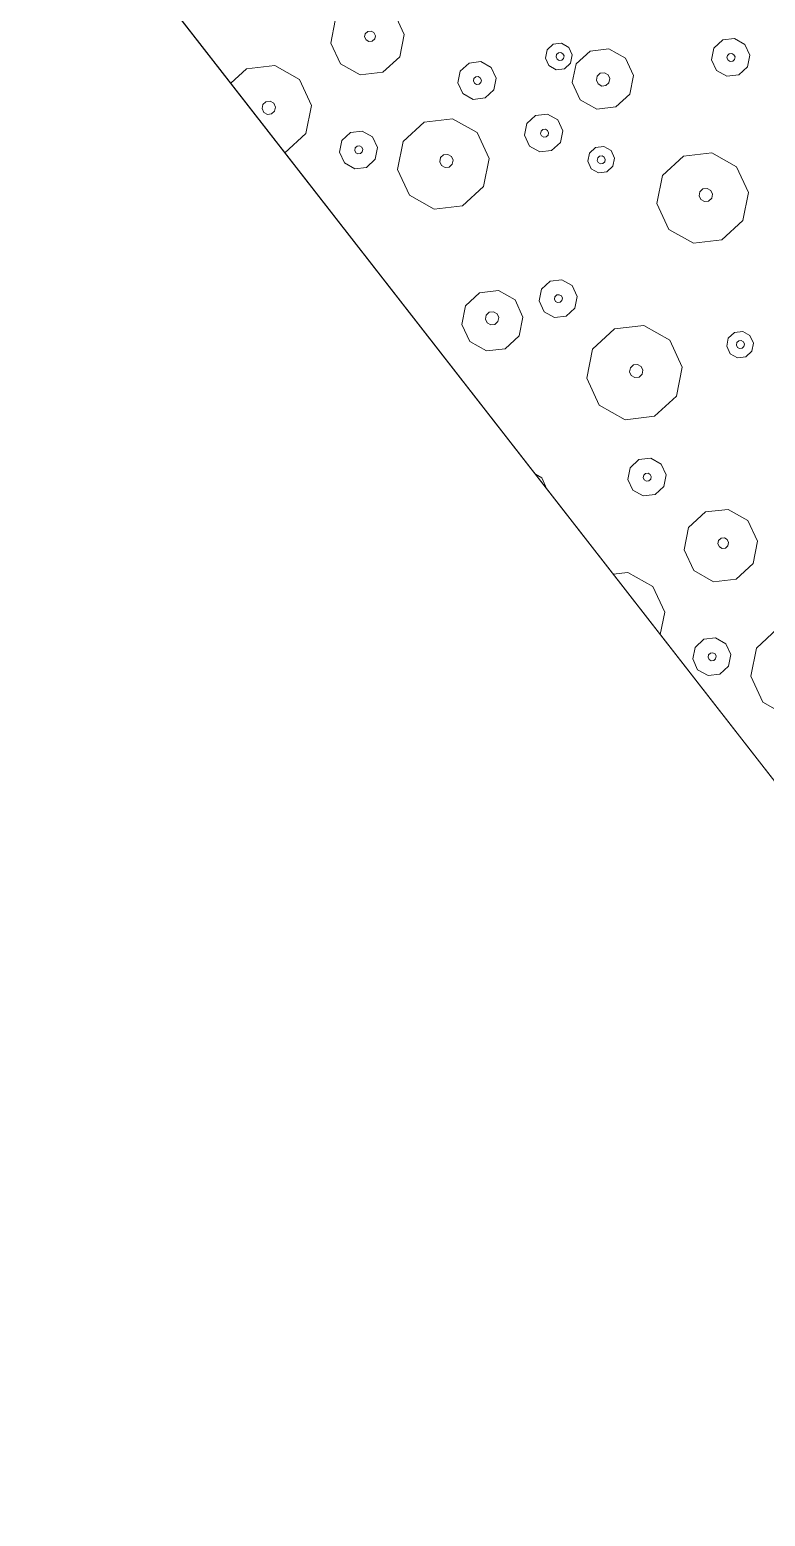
# Model space of a CAD drawing. Header units: metres. Extents: x -2858 to 512, y -1995 to 1252.
# Drawn here: x -497.2 to -494.14, y -116.63 to -110.44 of the extents above; entities that cross this region are included whole.
import ezdxf

# ---------------------------------------------------------------- set-up
doc = ezdxf.new("R2010")
doc.units = ezdxf.units.M
doc.layers.add('Calque commun', color=7, linetype='Continuous')
doc.layers.add('Calque11', color=7, linetype='Continuous')

# ---------------------------------------------------------------- blocks, each defined once
blk = doc.blocks.new('geometrebondepartleger')
at = {"layer": 'Calque11', "color": 7, "linetype": 'Continuous', "lineweight": 9}
blk.add_line((150.3457, 147.4392, 79), (130.1803, 35.9078, 79), dxfattribs=at)
blk = doc.blocks.new('pattern')
at = {"layer": 'Calque commun', "color": 54, "linetype": 'Continuous', "lineweight": 9}
for p, q in [((61.4903, 34.2854), (61.5161, 34.1695)), ((61.5161, 34.1695), (61.4689, 34.0607)), ((61.4689, 34.0607), (61.3667, 34.0003)), ((61.3667, 34.0003), (61.2486, 34.0116)), ((61.4569, 33.9388), (61.4995, 33.9639)), ((61.4995, 33.9639), (61.5487, 33.9592)), ((61.5487, 33.9592), (61.5858, 33.9265)), ((61.4372, 33.8934), (61.4569, 33.9388)), ((61.4994, 33.8883), (61.5036, 33.8978)), ((61.5036, 33.8978), (61.5125, 33.9031)), ((61.5125, 33.9031), (61.5228, 33.9021)), ((61.5228, 33.9021), (61.5306, 33.8953)), ((61.5306, 33.8953), (61.5329, 33.8851)), ((61.5858, 33.9265), (61.5965, 33.8783)), ((61.448, 33.8452), (61.4372, 33.8934)), ((61.4851, 33.8124), (61.448, 33.8452)), ((61.5017, 33.8782), (61.4994, 33.8883)), ((61.5095, 33.8713), (61.5017, 33.8782)), ((61.5198, 33.8703), (61.5095, 33.8713)), ((61.5288, 33.8756), (61.5198, 33.8703)), ((61.5329, 33.8851), (61.5288, 33.8756)), ((61.5769, 33.8329), (61.5343, 33.8078)), ((61.5965, 33.8783), (61.5769, 33.8329)), ((61.5343, 33.8078), (61.4851, 33.8124)), ((61.032, 33.7068), (61.1137, 33.7551)), ((61.1137, 33.7551), (61.2082, 33.7461)), ((61.2082, 33.7461), (61.2794, 33.6832)), ((60.9942, 33.6197), (61.032, 33.7068)), ((61.2794, 33.6832), (61.3, 33.5906)), ((61.5095, 33.6169), (61.5912, 33.6651)), ((61.0149, 33.5271), (60.9942, 33.6197)), ((61.1104, 33.6083), (61.1159, 33.621)), ((61.1134, 33.5948), (61.1104, 33.6083)), ((61.1238, 33.5857), (61.1134, 33.5948)), ((61.1159, 33.621), (61.1279, 33.6281)), ((61.1376, 33.5844), (61.1238, 33.5857)), ((61.1279, 33.6281), (61.1417, 33.6268)), ((61.1495, 33.5914), (61.1376, 33.5844)), ((61.1417, 33.6268), (61.152, 33.6176)), ((61.155, 33.6041), (61.1495, 33.5914)), ((61.152, 33.6176), (61.155, 33.6041)), ((61.3, 33.5906), (61.2623, 33.5035)), ((61.4623, 33.508), (61.5095, 33.6169)), ((61.086, 33.4642), (61.0149, 33.5271)), ((61.1805, 33.4552), (61.086, 33.4642)), ((61.2623, 33.5035), (61.1805, 33.4552)), ((61.4881, 33.3922), (61.4623, 33.508)), ((61.5344, 33.3513), (61.4881, 33.3922)), ((61.0602, 33.1941), (61.0799, 33.2395)), ((61.0799, 33.2395), (61.1224, 33.2646)), ((61.1224, 33.2646), (61.1717, 33.2599)), ((61.1717, 33.2599), (61.2087, 33.2272)), ((61.2087, 33.2272), (61.2195, 33.179)), ((60.4291, 33.1447), (60.4589, 33.1623)), ((60.4589, 33.1623), (60.4934, 33.159)), ((60.4934, 33.159), (60.5193, 33.1361)), ((61.0709, 33.1459), (61.0602, 33.1941)), ((61.1224, 33.189), (61.1265, 33.1985)), ((61.1246, 33.1789), (61.1224, 33.189)), ((61.1324, 33.172), (61.1246, 33.1789)), ((61.1265, 33.1985), (61.1355, 33.2038)), ((61.1428, 33.171), (61.1324, 33.172)), ((61.1355, 33.2038), (61.1458, 33.2028)), ((61.1517, 33.1763), (61.1428, 33.171)), ((61.1458, 33.2028), (61.1536, 33.196)), ((61.1558, 33.1858), (61.1517, 33.1763)), ((61.1536, 33.196), (61.1558, 33.1858)), ((61.2195, 33.179), (61.1998, 33.1336)), ((60.4153, 33.1129), (60.4291, 33.1447)), ((60.4229, 33.0791), (60.4153, 33.1129)), ((60.4531, 33.1101), (60.4573, 33.1196)), ((60.4554, 33.0999), (60.4531, 33.1101)), ((60.4632, 33.0931), (60.4554, 33.0999)), ((60.4573, 33.1196), (60.4662, 33.1249)), ((60.4735, 33.0921), (60.4632, 33.0931)), ((60.4662, 33.1249), (60.4765, 33.1239)), ((60.4824, 33.0973), (60.4735, 33.0921)), ((60.4765, 33.1239), (60.4843, 33.117)), ((60.4866, 33.1069), (60.4824, 33.0973)), ((60.4843, 33.117), (60.4866, 33.1069)), ((60.5268, 33.1023), (60.5131, 33.0705)), ((60.5193, 33.1361), (60.5268, 33.1023)), ((61.108, 33.1132), (61.0709, 33.1459)), ((61.1572, 33.1085), (61.108, 33.1132)), ((61.1998, 33.1336), (61.1572, 33.1085)), ((60.4488, 33.0562), (60.4229, 33.0791)), ((60.4833, 33.0529), (60.4488, 33.0562)), ((60.5131, 33.0705), (60.4833, 33.0529)), ((60.7008, 32.9903), (60.8073, 33.0532)), ((60.8073, 33.0532), (60.9303, 33.0414)), ((60.9303, 33.0414), (61.023, 32.9596)), ((60.6517, 32.8769), (60.7008, 32.9903)), ((61.023, 32.9596), (61.0498, 32.839)), ((61.434, 32.8623), (61.4546, 32.9099)), ((60.6785, 32.7563), (60.6517, 32.8769)), ((60.8129, 32.8612), (60.8198, 32.8771)), ((60.8166, 32.8443), (60.8129, 32.8612)), ((60.8296, 32.8328), (60.8166, 32.8443)), ((60.8198, 32.8771), (60.8346, 32.8859)), ((60.8346, 32.8859), (60.8519, 32.8842)), ((60.8519, 32.8842), (60.8648, 32.8728)), ((60.8686, 32.8559), (60.8617, 32.84)), ((60.8648, 32.8728), (60.8686, 32.8559)), ((61.4406, 32.8325), (61.434, 32.8623)), ((60.8468, 32.8312), (60.8296, 32.8328)), ((60.8617, 32.84), (60.8468, 32.8312)), ((61.0498, 32.839), (61.0007, 32.7256)), ((59.9763, 32.7117), (60.0785, 32.772)), ((60.0785, 32.772), (60.1967, 32.7607)), ((60.1967, 32.7607), (60.2856, 32.6822)), ((60.7712, 32.6744), (60.6785, 32.7563)), ((61.0007, 32.7256), (60.8942, 32.6627)), ((59.9291, 32.6028), (59.9763, 32.7117)), ((60.2856, 32.6822), (60.3114, 32.5664)), ((60.8942, 32.6627), (60.7712, 32.6744)), ((59.9549, 32.487), (59.9291, 32.6028)), ((60.0744, 32.5886), (60.0813, 32.6045)), ((60.0813, 32.6045), (60.0962, 32.6133)), ((60.0962, 32.6133), (60.1134, 32.6116)), ((60.1134, 32.6116), (60.1264, 32.6002)), ((60.1264, 32.6002), (60.1302, 32.5833)), ((60.0782, 32.5717), (60.0744, 32.5886)), ((60.0912, 32.5603), (60.0782, 32.5717)), ((60.1084, 32.5586), (60.0912, 32.5603)), ((60.1233, 32.5674), (60.1084, 32.5586)), ((60.1302, 32.5833), (60.1233, 32.5674)), ((60.3114, 32.5664), (60.2642, 32.4575)), ((60.0439, 32.4084), (59.9549, 32.487)), ((60.7732, 32.4688), (60.8158, 32.4939)), ((60.8158, 32.4939), (60.865, 32.4892)), ((60.865, 32.4892), (60.9021, 32.4565)), ((60.2642, 32.4575), (60.162, 32.3972)), ((60.7535, 32.4234), (60.7732, 32.4688)), ((60.7643, 32.3751), (60.7535, 32.4234)), ((60.8157, 32.4183), (60.8199, 32.4278)), ((60.818, 32.4081), (60.8157, 32.4183)), ((60.8199, 32.4278), (60.8288, 32.4331)), ((60.8288, 32.4331), (60.8391, 32.4321)), ((60.8391, 32.4321), (60.8469, 32.4252)), ((60.8492, 32.4151), (60.8451, 32.4056)), ((60.8469, 32.4252), (60.8492, 32.4151)), ((60.9021, 32.4565), (60.9128, 32.4082)), ((59.5467, 32.3343), (59.5893, 32.3594)), ((59.5893, 32.3594), (59.6385, 32.3548)), ((59.6385, 32.3548), (59.6755, 32.322)), ((60.162, 32.3972), (60.0439, 32.4084)), ((60.8014, 32.3424), (60.7643, 32.3751)), ((60.8258, 32.4013), (60.818, 32.4081)), ((60.8361, 32.4003), (60.8258, 32.4013)), ((60.8451, 32.4056), (60.8361, 32.4003)), ((60.8932, 32.3629), (60.8506, 32.3377)), ((60.9128, 32.4082), (60.8932, 32.3629)), ((60.9568, 32.2858), (60.9883, 32.3584)), ((60.9883, 32.3584), (61.0564, 32.3986)), ((61.0564, 32.3986), (61.1351, 32.3911)), ((61.1351, 32.3911), (61.1944, 32.3387)), ((59.527, 32.2889), (59.5467, 32.3343)), ((59.5378, 32.2407), (59.527, 32.2889)), ((59.5892, 32.2838), (59.5933, 32.2934)), ((59.5933, 32.2934), (59.6023, 32.2986)), ((59.6023, 32.2986), (59.6126, 32.2976)), ((59.6126, 32.2976), (59.6204, 32.2908)), ((59.6204, 32.2908), (59.6227, 32.2806)), ((59.6755, 32.322), (59.6863, 32.2738)), ((60.8506, 32.3377), (60.8014, 32.3424)), ((60.974, 32.2086), (60.9568, 32.2858)), ((61.0567, 32.2843), (61.0716, 32.2931)), ((61.0716, 32.2931), (61.0888, 32.2915)), ((61.0888, 32.2915), (61.1018, 32.28)), ((61.1944, 32.3387), (61.2116, 32.2615)), ((59.5748, 32.208), (59.5378, 32.2407)), ((59.5915, 32.2737), (59.5892, 32.2838)), ((59.5993, 32.2668), (59.5915, 32.2737)), ((59.6096, 32.2658), (59.5993, 32.2668)), ((59.6185, 32.2711), (59.6096, 32.2658)), ((59.6227, 32.2806), (59.6185, 32.2711)), ((59.6666, 32.2284), (59.6241, 32.2033)), ((59.6863, 32.2738), (59.6666, 32.2284)), ((61.0498, 32.2685), (61.0567, 32.2843)), ((61.0536, 32.2516), (61.0498, 32.2685)), ((61.0665, 32.2401), (61.0536, 32.2516)), ((61.0838, 32.2385), (61.0665, 32.2401)), ((61.0987, 32.2473), (61.0838, 32.2385)), ((61.1055, 32.2631), (61.0987, 32.2473)), ((61.1018, 32.28), (61.1055, 32.2631)), ((61.2116, 32.2615), (61.1802, 32.189)), ((59.6241, 32.2033), (59.5748, 32.208)), ((60.2272, 32.169), (60.241, 32.2007)), ((60.2348, 32.1352), (60.2272, 32.169)), ((60.241, 32.2007), (60.2708, 32.2183)), ((60.2667, 32.1662), (60.2708, 32.1758)), ((60.2689, 32.1561), (60.2667, 32.1662)), ((60.2708, 32.2183), (60.3053, 32.215)), ((60.2708, 32.1758), (60.2797, 32.181)), ((60.2797, 32.181), (60.2901, 32.1801)), ((60.2901, 32.1801), (60.2979, 32.1732)), ((60.3001, 32.163), (60.296, 32.1535)), ((60.2979, 32.1732), (60.3001, 32.163)), ((60.3053, 32.215), (60.3312, 32.1921)), ((60.3312, 32.1921), (60.3387, 32.1584)), ((61.0333, 32.1562), (60.974, 32.2086)), ((61.1802, 32.189), (61.1121, 32.1487)), ((60.2607, 32.1123), (60.2348, 32.1352)), ((60.2952, 32.109), (60.2607, 32.1123)), ((60.2767, 32.1492), (60.2689, 32.1561)), ((60.2871, 32.1482), (60.2767, 32.1492)), ((60.296, 32.1535), (60.2871, 32.1482)), ((60.325, 32.1266), (60.2952, 32.109)), ((60.3387, 32.1584), (60.325, 32.1266)), ((61.1121, 32.1487), (61.0333, 32.1562)), ((59.9323, 32.0297), (60.0004, 32.0699)), ((60.0004, 32.0699), (60.0792, 32.0624)), ((60.0792, 32.0624), (60.1385, 32.01)), ((59.9008, 31.9571), (59.9323, 32.0297)), ((60.1385, 32.01), (60.1557, 31.9328)), ((60.3, 31.9641), (60.3426, 31.9892)), ((60.3426, 31.9892), (60.3918, 31.9845)), ((60.3918, 31.9845), (60.4289, 31.9518)), ((59.918, 31.8799), (59.9008, 31.9571)), ((60.001, 31.9494), (60.0079, 31.9653)), ((60.0048, 31.9325), (60.001, 31.9494)), ((60.0178, 31.9211), (60.0048, 31.9325)), ((60.0079, 31.9653), (60.0228, 31.9741)), ((60.035, 31.9194), (60.0178, 31.9211)), ((60.0228, 31.9741), (60.0401, 31.9725)), ((60.0499, 31.9282), (60.035, 31.9194)), ((60.0401, 31.9725), (60.053, 31.961)), ((60.0568, 31.9441), (60.0499, 31.9282)), ((60.053, 31.961), (60.0568, 31.9441)), ((60.1557, 31.9328), (60.1242, 31.8603)), ((60.2803, 31.9187), (60.3, 31.9641)), ((60.2911, 31.8704), (60.2803, 31.9187)), ((60.3412, 31.9165), (60.3454, 31.926)), ((60.3435, 31.9064), (60.3412, 31.9165)), ((60.3454, 31.926), (60.3543, 31.9313)), ((60.3543, 31.9313), (60.3646, 31.9303)), ((60.3646, 31.9303), (60.3724, 31.9234)), ((60.3724, 31.9234), (60.3747, 31.9133)), ((60.4289, 31.9518), (60.4396, 31.9035)), ((59.9773, 31.8275), (59.918, 31.8799)), ((60.1242, 31.8603), (60.0561, 31.82)), ((60.3281, 31.8377), (60.2911, 31.8704)), ((60.3513, 31.8995), (60.3435, 31.9064)), ((60.3616, 31.8985), (60.3513, 31.8995)), ((60.3705, 31.9038), (60.3616, 31.8985)), ((60.3747, 31.9133), (60.3705, 31.9038)), ((60.4199, 31.8581), (60.3774, 31.833)), ((60.4396, 31.9035), (60.4199, 31.8581)), ((60.5904, 31.8133), (60.6926, 31.8736)), ((60.6926, 31.8736), (60.8107, 31.8623)), ((60.8107, 31.8623), (60.8996, 31.7838)), ((60.0561, 31.82), (59.9773, 31.8275)), ((60.0386, 31.7832), (60.0684, 31.8008)), ((60.0684, 31.8008), (60.1029, 31.7975)), ((60.1029, 31.7975), (60.1288, 31.7746)), ((60.3774, 31.833), (60.3281, 31.8377)), ((60.5432, 31.7044), (60.5904, 31.8133)), ((60.0248, 31.7515), (60.0386, 31.7832)), ((60.0324, 31.7177), (60.0248, 31.7515)), ((60.0605, 31.7511), (60.0646, 31.7606)), ((60.0627, 31.741), (60.0605, 31.7511)), ((60.0705, 31.7341), (60.0627, 31.741)), ((60.0646, 31.7606), (60.0736, 31.7659)), ((60.0809, 31.7331), (60.0705, 31.7341)), ((60.0736, 31.7659), (60.0839, 31.7649)), ((60.0898, 31.7384), (60.0809, 31.7331)), ((60.0839, 31.7649), (60.0917, 31.758)), ((60.0939, 31.7479), (60.0898, 31.7384)), ((60.0917, 31.758), (60.0939, 31.7479)), ((60.1363, 31.7408), (60.1226, 31.7091)), ((60.1288, 31.7746), (60.1363, 31.7408)), ((60.8996, 31.7838), (60.9254, 31.668)), ((60.0583, 31.6948), (60.0324, 31.7177)), ((60.0928, 31.6915), (60.0583, 31.6948)), ((60.1226, 31.7091), (60.0928, 31.6915)), ((60.569, 31.5886), (60.5432, 31.7044)), ((60.6885, 31.6902), (60.6953, 31.7061)), ((60.6922, 31.6733), (60.6885, 31.6902)), ((60.7052, 31.6618), (60.6922, 31.6733)), ((60.6953, 31.7061), (60.7103, 31.7149)), ((60.7103, 31.7149), (60.7275, 31.7132)), ((60.7373, 31.669), (60.7224, 31.6602)), ((60.7275, 31.7132), (60.7404, 31.7018)), ((60.7442, 31.6849), (60.7373, 31.669)), ((60.7404, 31.7018), (60.7442, 31.6849)), ((60.9254, 31.668), (60.8782, 31.5591)), ((60.3023, 31.5668), (60.3219, 31.6122)), ((60.3219, 31.6122), (60.3645, 31.6373)), ((60.3645, 31.6373), (60.4137, 31.6327)), ((60.4137, 31.6327), (60.4508, 31.5999)), ((60.7224, 31.6602), (60.7052, 31.6618)), ((60.313, 31.5186), (60.3023, 31.5668)), ((60.3645, 31.5617), (60.3686, 31.5712)), ((60.3667, 31.5516), (60.3645, 31.5617)), ((60.3745, 31.5447), (60.3667, 31.5516)), ((60.3686, 31.5712), (60.3775, 31.5765)), ((60.3848, 31.5437), (60.3745, 31.5447)), ((60.3775, 31.5765), (60.3879, 31.5755)), ((60.3938, 31.549), (60.3848, 31.5437)), ((60.3879, 31.5755), (60.3956, 31.5687)), ((60.3979, 31.5585), (60.3938, 31.549)), ((60.3956, 31.5687), (60.3979, 31.5585)), ((60.4615, 31.5517), (60.4419, 31.5063)), ((60.4508, 31.5999), (60.4615, 31.5517)), ((60.6579, 31.51), (60.569, 31.5886)), ((60.8782, 31.5591), (60.7761, 31.4988)), ((60.3501, 31.4859), (60.313, 31.5186)), ((60.3993, 31.4812), (60.3501, 31.4859)), ((60.4419, 31.5063), (60.3993, 31.4812)), ((60.7761, 31.4988), (60.6579, 31.51)), ((60.8466, 31.3919), (60.8662, 31.4372)), ((60.8662, 31.4372), (60.9088, 31.4624)), ((60.9088, 31.4624), (60.958, 31.4577)), ((60.958, 31.4577), (60.9951, 31.425)), ((60.9951, 31.425), (61.0058, 31.3767)), ((60.8573, 31.3436), (60.8466, 31.3919)), ((60.9088, 31.3868), (60.9129, 31.3963)), ((60.911, 31.3766), (60.9088, 31.3868)), ((60.9188, 31.3697), (60.911, 31.3766)), ((60.9129, 31.3963), (60.9218, 31.4016)), ((60.9291, 31.3688), (60.9188, 31.3697)), ((60.9218, 31.4016), (60.9322, 31.4006)), ((60.9381, 31.374), (60.9291, 31.3688)), ((60.9322, 31.4006), (60.94, 31.3937)), ((60.9422, 31.3836), (60.9381, 31.374)), ((60.94, 31.3937), (60.9422, 31.3836)), ((61.0058, 31.3767), (60.9862, 31.3313)), ((60.8944, 31.3109), (60.8573, 31.3436)), ((60.9436, 31.3062), (60.8944, 31.3109)), ((60.9862, 31.3313), (60.9436, 31.3062)), ((60.4413, 31.2053), (60.523, 31.2535)), ((60.523, 31.2535), (60.6175, 31.2445)), ((60.6175, 31.2445), (60.6887, 31.1817)), ((60.4035, 31.1182), (60.4413, 31.2053)), ((60.6887, 31.1817), (60.7094, 31.089)), ((60.9188, 31.1153), (61.021, 31.1756)), ((61.021, 31.1756), (61.139, 31.1644)), ((60.5198, 31.1068), (60.5253, 31.1195)), ((60.5253, 31.1195), (60.5372, 31.1265)), ((60.5372, 31.1265), (60.551, 31.1252)), ((60.551, 31.1252), (60.5614, 31.1161)), ((60.5614, 31.1161), (60.5644, 31.1025)), ((60.8716, 31.0064), (60.9188, 31.1153)), ((60.5228, 31.0933), (60.5198, 31.1068)), ((60.5331, 31.0841), (60.5228, 31.0933)), ((60.5469, 31.0828), (60.5331, 31.0841)), ((60.5589, 31.0898), (60.5469, 31.0828)), ((60.5644, 31.1025), (60.5589, 31.0898)), ((60.7094, 31.089), (60.6716, 31.0019)), ((60.6716, 31.0019), (60.5898, 30.9537)), ((60.8974, 30.8906), (60.8716, 31.0064)), ((61.0169, 30.9922), (61.0238, 31.0081)), ((61.0207, 30.9753), (61.0169, 30.9922)), ((61.0238, 31.0081), (61.0387, 31.0169)), ((61.0387, 31.0169), (61.0559, 31.0153)), ((61.0559, 31.0153), (61.0689, 31.0038)), ((61.0727, 30.9869), (61.0658, 30.971)), ((61.0689, 31.0038), (61.0727, 30.9869)), ((61.0337, 30.9639), (61.0207, 30.9753)), ((61.0509, 30.9623), (61.0337, 30.9639)), ((61.0658, 30.971), (61.0509, 30.9623)), ((60.9864, 30.8121), (60.8974, 30.8906)), ((61.0738, 30.8038), (60.9864, 30.8121))]:
    blk.add_line(p, q, dxfattribs=at)
at = {"layer": 'Calque commun', "color": 7, "linetype": 'Continuous', "lineweight": 9}
mesh = blk.add_polyface(dxfattribs=at)
corners = [(70.8497, 113.5412), (53.8349, 19.1692), (74.7282, 106.3237), (76.0435, 113.5984), (74.769, 106.1763), (58.8077, 18.2701), (114.1703, 105.207), (114.1703, 98.5387)]
mesh.append_faces([[corners[k] for k in face] for face in [(3, 4, 6)]], dxfattribs={"vtx0": -1, "vtx1": -1, "color": 7})
mesh.append_faces([[corners[k] for k in face] for face in [(3, 2, 4)]], dxfattribs={"vtx0": -1, "vtx2": -1, "color": 7})
mesh.append_faces([[corners[k] for k in face] for face in [(5, 2, 1)]], dxfattribs={"vtx1": -1, "color": 7})
mesh.append_faces([[corners[k] for k in face] for face in [(0, 1, 2), (3, 0, 2)]], dxfattribs={"vtx1": -1, "vtx2": -1, "color": 7})
mesh.append_faces([[corners[k] for k in face] for face in [(4, 7, 6)]], dxfattribs={"vtx2": -1, "color": 7})

msp = doc.modelspace()

# ---------------------------------------------------------------- block references
at = {"layer": 'Calque commun', "color": 0, "linetype": 'ByBlock', "lineweight": -2, "rotation": 228.1617603435354}
for name, p in [('geometrebondepartleger', (-440.1616, 15.2632)), ('pattern', (-478.5712, -44.6144))]:
    msp.add_blockref(name, p, dxfattribs=at)

doc.saveas('drawing.dxf')
